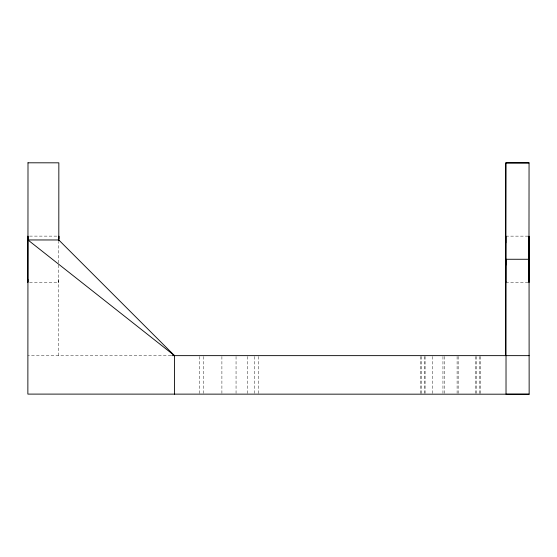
<?xml version="1.0" encoding="UTF-8"?>
<svg xmlns="http://www.w3.org/2000/svg" width="557" height="557" viewBox="0 0 557 557"><rect width="100%" height="100%" fill="white"/><g stroke="black" fill="none" stroke-linecap="round" stroke-linejoin="round"><path stroke-width="0.42" stroke-dasharray="2.79 2.09" d="M171.034 355.638L58.736 355.582L58.798 241.439M29.57 282.371L58.777 282.392L58.777 279.294M58.736 355.582L27.927 355.554M505.819 236.14L528.092 236.14M29.598 236.112L58.805 236.133M505.812 282.399L528.092 282.399M58.777 281.605L58.777 282.392M480.545 356.494L480.545 394.189M479.466 356.494L479.466 394.189M476.701 356.494L476.701 393.333M475.629 356.494L475.629 393.333M458.167 356.494L458.167 393.333M457.095 356.494L457.095 393.333M444.395 356.494L444.395 393.333M442.947 356.494L442.947 393.333M432.552 356.494L432.552 394.189M425.095 356.494L425.095 393.333M424.399 356.494L424.399 393.333M421.656 356.494L421.656 394.189M420.563 356.494L420.563 394.189M258.427 356.494L258.427 394.189M254.584 356.494L254.584 393.333M247.517 356.494L247.517 394.189M236.05 356.494L236.05 393.333M221.895 356.494L221.902 393.333M203.361 356.494L203.354 393.333M199.524 356.494L199.524 394.189"/><path stroke-width="0.84" d="M28.003 162.804L27.864 394.105L529.15 394.196L529.046 259.27L505.798 259.263L505.575 355.638L505.728 162.888L529.059 162.895L528.948 282.399L528.948 236.14L528.913 259.27M58.805 240.701L58.847 162.825L27.968 162.804M505.791 242.915L505.819 236.14L505.784 265.257M505.805 281.612L505.812 282.399L505.923 162.888L529.059 162.895M505.895 355.638L529.15 355.645M171.904 355.638L506.021 355.638L506.021 394.189L529.15 394.196M174.494 355.638L27.934 239.956L58.777 239.97L174.494 355.638L174.494 394.189M505.798 259.263L506.021 355.638M27.878 239.211L27.878 236.112L27.85 282.371L27.85 279.273M58.798 236.92L58.798 239.232L58.805 236.133L58.805 236.92"/></g></svg>
